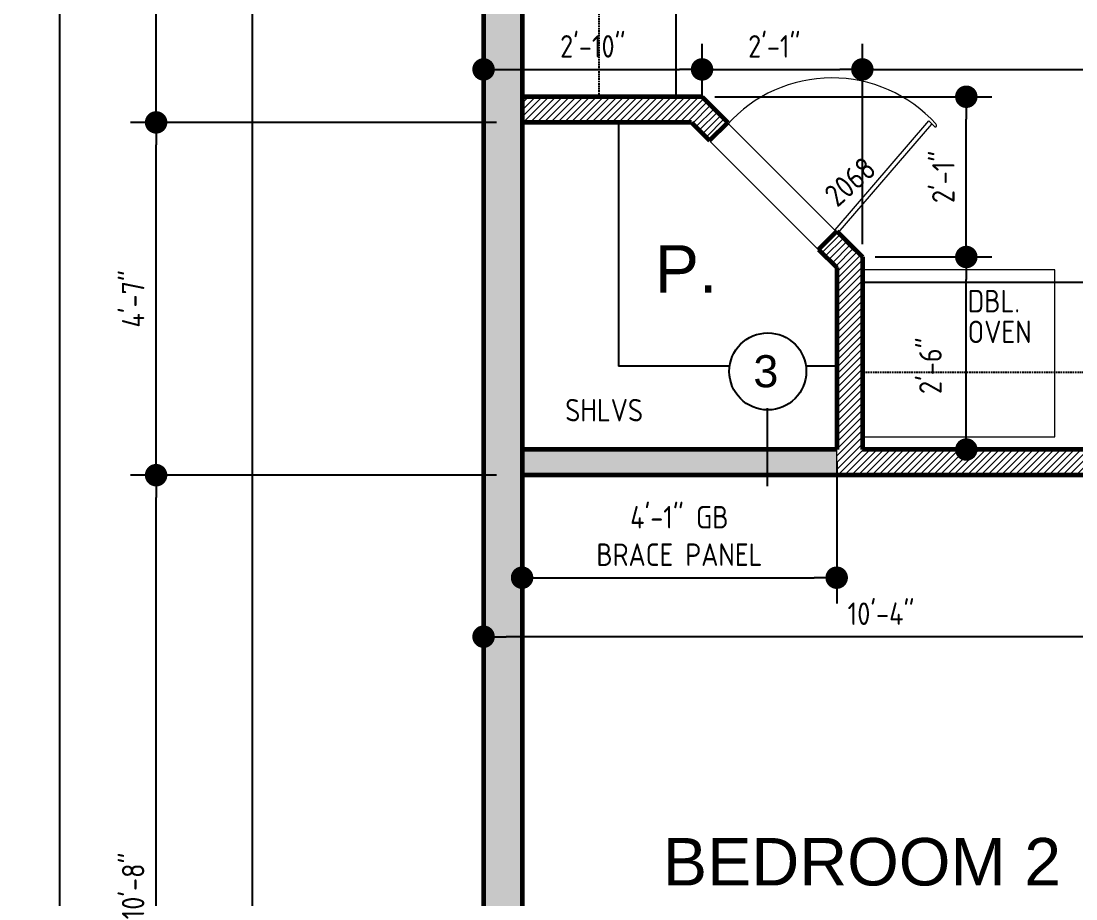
# Model space of a CAD drawing. Header units: inches. Extents: x 23 to 747, y 16 to 1065.
# Drawn here: x 22.5 to 186.8, y 547.4 to 684.1 of the extents above; entities that cross this region are included whole.
import ezdxf

# ---------------------------------------------------------------- set-up
doc = ezdxf.new("R2010")
doc.units = ezdxf.units.IN
doc.header["$MEASUREMENT"] = 0
doc.linetypes.add('HIDDEN', pattern=[0.375, 0.25, -0.125])
doc.linetypes.add('Solid', pattern=[0])
doc.layers.add('CABS-FLOORPLAN', color=4, linetype='Continuous')
doc.layers.add('TEXT', color=7, linetype='Continuous')
for name, color, linetype, lineweight in [('DIMS', 137, 'Continuous', 15), ('DOORS', 157, 'Continuous', 9), ('DOORTEXT', 253, 'Continuous', 20), ('HATCH', 123, 'Continuous', 0), ('L1', 251, 'Continuous', 13), ('ROOM LBLS', 253, 'Continuous', 30), ('WALLS', 7, 'Continuous', 60)]:
    doc.layers.add(name, color=color, linetype=linetype, lineweight=lineweight)
doc.styles.add('ARCH', font='ARCHITXT.SHX')
doc.styles.add('SWIS72', font='swissel.ttf', dxfattribs={"height": 4.5})
doc.styles.add('TEXT1', font='ARCHITXT.shx')
doc.dimstyles.new('ARCHITECTURAL', dxfattribs={"dimtxt": 3.5, "dimasz": 3.5, "dimexe": 4, "dimexo": 2, "dimgap": 1.5, "dimtad": 1, "dimdec": 1, "dimzin": 3, "dimdsep": 46, "dimlunit": 4, "dimtxsty": 'ARCH', "dimblk": 'DOT', "dimcen": 0.0625, "dimadec": 0, "dimazin": 0, "dimtfac": 1, "dimtdec": 1, "dimtix": 1, "dimtofl": 0, "dimtmove": 1, "dimatfit": 2, "dimldrblk": 'DOTSMALL', "dimfxl": 1, "dimtolj": 1, "dimtzin": 0, "dimarcsym": 0})
pattern_1 = [(45, (-62804.7364, 124108.1191), (-0.530330086, 0.530330086), [])]

# ---------------------------------------------------------------- blocks, each defined once
blk = doc.blocks.new('_Dot')
at = {"layer": 'DIMS', "color": 0, "lineweight": -2}
blk.add_line((-0.5, 0), (-1, 0), dxfattribs=at)
at = {"layer": 'DIMS', "color": 0, "const_width": 0.5}
blk.add_lwpolyline([(-0.25, 0, 1), (0.25, 0, 1)], format="xyb", close=True, dxfattribs=at)
blk = doc.blocks.new('*D179')
at = {"layer": 'Defpoints', "color": 0, "linetype": 'Solid', "transparency": 16777216}
for p in [(94.57, 588.22), (218.38, 583.38), (94.57, 575.83)]:
    blk.add_point(p, dxfattribs=at)
at = {"layer": 'DIMS', "color": 0, "linetype": 'Solid', "lineweight": -2, "transparency": 16777216}
for p, q in [((94.57, 577.83), (94.57, 592.22)), ((218.38, 585.38), (218.38, 592.22)), ((214.88, 588.22), (98.07, 588.22))]:
    blk.add_line(p, q, dxfattribs=at)
at = {"layer": 'DIMS', "color": 0, "linetype": 'Solid', "lineweight": -2, "transparency": 16777216, "xscale": 3.5, "yscale": 3.5, "zscale": 3.5, "rotation": 180}
blk.add_blockref('_Dot', (94.57, 588.22), dxfattribs=at)
at = {"layer": 'DIMS', "color": 0, "linetype": 'Solid', "lineweight": -2, "transparency": 16777216, "xscale": 3.5, "yscale": 3.5, "zscale": 3.5}
blk.add_blockref('_Dot', (218.38, 588.22), dxfattribs=at)
at = {"layer": 'DIMS', "color": 0, "linetype": 'Solid', "transparency": 16777216, "insert": (156.48, 591.8), "char_height": 3.5, "attachment_point": 5, "style": 'ARCH'}
blk.add_mtext('\\A1;10\'-4"', dxfattribs=at)
blk = doc.blocks.new('_DotSmall')
at = {"layer": 'DIMS', "color": 0, "const_width": 0.5}
blk.add_lwpolyline([(-0.0625, 0, 1), (0.0625, 0, 1)], format="xyb", close=True, dxfattribs=at)
blk = doc.blocks.new('*D217')
at = {"layer": 'Defpoints', "color": 0, "linetype": 'Solid', "transparency": 16777216}
for p in [(58.57, 860.38), (93.57, 860.38, -0.39), (81.25, 515.38)]:
    blk.add_point(p, dxfattribs=at)
at = {"layer": 'DIMS', "color": 0, "linetype": 'Solid', "lineweight": -2, "transparency": 16777216}
for p, q in [((91.57, 860.38), (54.57, 860.38)), ((58.57, 518.88), (58.57, 856.88)), ((79.25, 515.38), (54.57, 515.38))]:
    blk.add_line(p, q, dxfattribs=at)
at = {"layer": 'DIMS', "color": 0, "linetype": 'Solid', "lineweight": -2, "transparency": 16777216, "xscale": 3.5, "yscale": 3.5, "zscale": 3.5}
for p, rotation in [((58.57, 860.38), 90), ((58.57, 515.38), 270)]:
    blk.add_blockref('_Dot', p, dxfattribs=dict(at, rotation=rotation))
at = {"layer": 'DIMS', "color": 0, "linetype": 'Solid', "transparency": 16777216, "insert": (54.99, 722.28), "char_height": 3.5, "attachment_point": 5, "rotation": 90, "style": 'ARCH'}
blk.add_mtext('\\A1;28\'-9"', dxfattribs=at)
blk = doc.blocks.new('*D223')
at = {"layer": 'Defpoints', "color": 0, "linetype": 'Solid', "transparency": 16777216}
for p in [(43.57, 613.38), (98.57, 613.38), (98.57, 485.38)]:
    blk.add_point(p, dxfattribs=at)
at = {"layer": 'DIMS', "color": 0, "linetype": 'Solid', "lineweight": -2, "transparency": 16777216}
for p, q in [((96.57, 613.38), (39.57, 613.38)), ((43.57, 488.88), (43.57, 609.88)), ((96.57, 485.38), (39.57, 485.38))]:
    blk.add_line(p, q, dxfattribs=at)
at = {"layer": 'DIMS', "color": 0, "linetype": 'Solid', "lineweight": -2, "transparency": 16777216, "xscale": 3.5, "yscale": 3.5, "zscale": 3.5}
for p, rotation in [((43.57, 613.38), 90), ((43.57, 485.38), 270)]:
    blk.add_blockref('_Dot', p, dxfattribs=dict(at, rotation=rotation))
at = {"layer": 'DIMS', "color": 0, "linetype": 'Solid', "transparency": 16777216, "insert": (39.99, 549.38), "char_height": 3.5, "attachment_point": 5, "rotation": 90, "style": 'ARCH'}
blk.add_mtext('\\A1;10\'-8"', dxfattribs=at)
blk = doc.blocks.new('*D224')
at = {"layer": 'Defpoints', "color": 0, "linetype": 'Solid', "transparency": 16777216}
for p in [(43.57, 668.35), (98.57, 668.35), (98.57, 613.38)]:
    blk.add_point(p, dxfattribs=at)
at = {"layer": 'DIMS', "color": 0, "linetype": 'Solid', "lineweight": -2, "transparency": 16777216}
for p, q in [((96.57, 668.35), (39.57, 668.35)), ((43.57, 616.88), (43.57, 664.85)), ((96.57, 613.38), (39.57, 613.38))]:
    blk.add_line(p, q, dxfattribs=at)
at = {"layer": 'DIMS', "color": 0, "linetype": 'Solid', "lineweight": -2, "transparency": 16777216, "xscale": 3.5, "yscale": 3.5, "zscale": 3.5}
for p, rotation in [((43.57, 668.35), 90), ((43.57, 613.38), 270)]:
    blk.add_blockref('_Dot', p, dxfattribs=dict(at, rotation=rotation))
at = {"layer": 'DIMS', "color": 0, "linetype": 'Solid', "transparency": 16777216, "insert": (39.99, 640.86), "char_height": 3.5, "attachment_point": 5, "rotation": 90, "style": 'ARCH'}
blk.add_mtext('\\A1;4\'-7"', dxfattribs=at)
blk = doc.blocks.new('*D225')
at = {"layer": 'Defpoints', "color": 0, "linetype": 'Solid', "transparency": 16777216}
for p in [(28.57, 929.38), (94.57, 929.38), (94.57, 137.38)]:
    blk.add_point(p, dxfattribs=at)
at = {"layer": 'DIMS', "color": 0, "linetype": 'Solid', "lineweight": -2, "transparency": 16777216}
for p, q in [((92.57, 929.38), (24.57, 929.38)), ((28.57, 140.88), (28.57, 925.88)), ((92.57, 137.38), (24.57, 137.38))]:
    blk.add_line(p, q, dxfattribs=at)
at = {"layer": 'DIMS', "color": 0, "linetype": 'Solid', "lineweight": -2, "transparency": 16777216, "xscale": 3.5, "yscale": 3.5, "zscale": 3.5}
for p, rotation in [((28.57, 929.38), 90), ((28.57, 137.38), 270)]:
    blk.add_blockref('_Dot', p, dxfattribs=dict(at, rotation=rotation))
at = {"layer": 'DIMS', "color": 0, "linetype": 'Solid', "transparency": 16777216, "insert": (24.99, 533.38), "char_height": 3.5, "attachment_point": 5, "rotation": 90, "style": 'ARCH'}
blk.add_mtext('\\A1;66\'-0"', dxfattribs=at)
blk = doc.blocks.new('*D227')
at = {"layer": 'Defpoints', "color": 0, "linetype": 'Solid', "transparency": 16777216}
for p in [(43.57, 929.38), (94.57, 929.38), (98.57, 668.35)]:
    blk.add_point(p, dxfattribs=at)
at = {"layer": 'DIMS', "color": 0, "linetype": 'Solid', "lineweight": -2, "transparency": 16777216}
for p, q in [((92.57, 929.38), (39.57, 929.38)), ((43.57, 671.85), (43.57, 925.88)), ((96.57, 668.35), (39.57, 668.35))]:
    blk.add_line(p, q, dxfattribs=at)
at = {"layer": 'DIMS', "color": 0, "linetype": 'Solid', "lineweight": -2, "transparency": 16777216, "xscale": 3.5, "yscale": 3.5, "zscale": 3.5}
for p, rotation in [((43.57, 929.38), 90), ((43.57, 668.35), 270)]:
    blk.add_blockref('_Dot', p, dxfattribs=dict(at, rotation=rotation))
at = {"layer": 'DIMS', "color": 0, "linetype": 'Solid', "transparency": 16777216, "insert": (39.99, 798.86), "char_height": 3.5, "attachment_point": 5, "rotation": 90, "style": 'ARCH'}
blk.add_mtext('\\A1;21\'-9"', dxfattribs=at)
blk = doc.blocks.new('*D231')
at = {"layer": 'Defpoints', "color": 0, "linetype": 'Solid', "transparency": 16777216}
for p in [(179.22, 613.38), (202.62, 613.38), (179.22, 485.38)]:
    blk.add_point(p, dxfattribs=at)
at = {"layer": 'DIMS', "color": 0, "linetype": 'Solid', "lineweight": -2, "transparency": 16777216}
for p, q in [((181.22, 613.38), (206.62, 613.38)), ((202.62, 488.88), (202.62, 609.88)), ((181.22, 485.38), (206.62, 485.38))]:
    blk.add_line(p, q, dxfattribs=at)
at = {"layer": 'DIMS', "color": 0, "linetype": 'Solid', "lineweight": -2, "transparency": 16777216, "xscale": 3.5, "yscale": 3.5, "zscale": 3.5}
for p, rotation in [((202.62, 613.38), 90), ((202.62, 485.38), 270)]:
    blk.add_blockref('_Dot', p, dxfattribs=dict(at, rotation=rotation))
at = {"layer": 'DIMS', "color": 0, "linetype": 'Solid', "transparency": 16777216, "insert": (199.04, 549.38), "char_height": 3.5, "attachment_point": 5, "rotation": 90, "style": 'ARCH'}
blk.add_mtext('\\A1;10\'-8"', dxfattribs=at)
blk = doc.blocks.new('*D316')
at = {"layer": 'Defpoints', "color": 0, "linetype": 'Solid', "transparency": 16777216}
for p in [(153.57, 676.61), (128.6, 669.97), (153.57, 647.38)]:
    blk.add_point(p, dxfattribs=at)
at = {"layer": 'DIMS', "color": 0, "linetype": 'Solid', "lineweight": -2, "transparency": 16777216}
for p, q in [((128.6, 671.97), (128.6, 680.61)), ((153.57, 649.38), (153.57, 680.61)), ((132.1, 676.61), (150.07, 676.61))]:
    blk.add_line(p, q, dxfattribs=at)
at = {"layer": 'DIMS', "color": 0, "linetype": 'Solid', "lineweight": -2, "transparency": 16777216, "xscale": 3.5, "yscale": 3.5, "zscale": 3.5, "rotation": 180}
blk.add_blockref('_Dot', (128.6, 676.61), dxfattribs=at)
at = {"layer": 'DIMS', "color": 0, "linetype": 'Solid', "lineweight": -2, "transparency": 16777216, "xscale": 3.5, "yscale": 3.5, "zscale": 3.5}
blk.add_blockref('_Dot', (153.57, 676.61), dxfattribs=at)
at = {"layer": 'DIMS', "color": 0, "linetype": 'Solid', "transparency": 16777216, "insert": (139.86, 680.2), "char_height": 3.5, "attachment_point": 5, "style": 'ARCH'}
blk.add_mtext('\\A1;2\'-1"', dxfattribs=at)
blk = doc.blocks.new('*D317')
at = {"layer": 'Defpoints', "color": 0, "linetype": 'Solid', "transparency": 16777216}
for p in [(282.57, 676.61), (153.57, 647.38), (282.57, 645.38)]:
    blk.add_point(p, dxfattribs=at)
at = {"layer": 'DIMS', "color": 0, "linetype": 'Solid', "lineweight": -2, "transparency": 16777216}
for p, q in [((153.57, 649.38), (153.57, 680.61)), ((282.57, 647.38), (282.57, 680.61)), ((157.07, 676.61), (279.07, 676.61))]:
    blk.add_line(p, q, dxfattribs=at)
at = {"layer": 'DIMS', "color": 0, "linetype": 'Solid', "lineweight": -2, "transparency": 16777216, "xscale": 3.5, "yscale": 3.5, "zscale": 3.5, "rotation": 180}
blk.add_blockref('_Dot', (153.57, 676.61), dxfattribs=at)
at = {"layer": 'DIMS', "color": 0, "linetype": 'Solid', "lineweight": -2, "transparency": 16777216, "xscale": 3.5, "yscale": 3.5, "zscale": 3.5}
blk.add_blockref('_Dot', (282.57, 676.61), dxfattribs=at)
at = {"layer": 'DIMS', "color": 0, "linetype": 'Solid', "transparency": 16777216, "insert": (225.06, 680.2), "char_height": 3.5, "attachment_point": 5, "style": 'ARCH'}
blk.add_mtext('\\A1;10\'-9"', dxfattribs=at)
blk = doc.blocks.new('*D278')
at = {"layer": 'Defpoints', "color": 0, "linetype": 'Solid', "transparency": 16777216}
for p in [(153.57, 647.38), (169.76, 647.38), (153.57, 617.38)]:
    blk.add_point(p, dxfattribs=at)
at = {"layer": 'DIMS', "color": 0, "linetype": 'Solid', "lineweight": -2, "transparency": 16777216}
for p, q in [((155.57, 647.38), (173.76, 647.38)), ((169.76, 620.88), (169.76, 643.88)), ((155.57, 617.38), (173.76, 617.38))]:
    blk.add_line(p, q, dxfattribs=at)
at = {"layer": 'DIMS', "color": 0, "linetype": 'Solid', "lineweight": -2, "transparency": 16777216, "xscale": 3.5, "yscale": 3.5, "zscale": 3.5}
for p, rotation in [((169.76, 647.38), 90), ((169.76, 617.38), 270)]:
    blk.add_blockref('_Dot', p, dxfattribs=dict(at, rotation=rotation))
at = {"layer": 'DIMS', "color": 0, "linetype": 'Solid', "transparency": 16777216, "insert": (164.17, 630.44), "char_height": 3.5, "attachment_point": 5, "rotation": 90, "style": 'ARCH'}
blk.add_mtext('\\A1;2\'-6"', dxfattribs=at)
blk = doc.blocks.new('*D279')
at = {"layer": 'Defpoints', "color": 0, "linetype": 'Solid', "transparency": 16777216}
for p in [(128.6, 672.35), (169.76, 672.35), (153.57, 647.38)]:
    blk.add_point(p, dxfattribs=at)
at = {"layer": 'DIMS', "color": 0, "linetype": 'Solid', "lineweight": -2, "transparency": 16777216}
for p, q in [((130.6, 672.35), (173.76, 672.35)), ((169.76, 650.88), (169.76, 668.85)), ((155.57, 647.38), (173.76, 647.38))]:
    blk.add_line(p, q, dxfattribs=at)
at = {"layer": 'DIMS', "color": 0, "linetype": 'Solid', "lineweight": -2, "transparency": 16777216, "xscale": 3.5, "yscale": 3.5, "zscale": 3.5}
for p, rotation in [((169.76, 672.35), 90), ((169.76, 647.38), 270)]:
    blk.add_blockref('_Dot', p, dxfattribs=dict(at, rotation=rotation))
at = {"layer": 'DIMS', "color": 0, "linetype": 'Solid', "transparency": 16777216, "insert": (166.18, 659.86), "char_height": 3.5, "attachment_point": 5, "rotation": 90, "style": 'ARCH'}
blk.add_mtext('\\A1;2\'-1"', dxfattribs=at)
blk = doc.blocks.new('*D282')
at = {"layer": 'Defpoints', "color": 0, "linetype": 'Solid', "transparency": 16777216}
for p in [(128.6, 676.61), (94.57, 672.95), (128.6, 672.35)]:
    blk.add_point(p, dxfattribs=at)
at = {"layer": 'DIMS', "color": 0, "linetype": 'Solid', "lineweight": -2, "transparency": 16777216}
for p, q in [((94.57, 674.95), (94.57, 680.61)), ((128.6, 674.35), (128.6, 680.61)), ((98.07, 676.61), (125.1, 676.61))]:
    blk.add_line(p, q, dxfattribs=at)
at = {"layer": 'DIMS', "color": 0, "linetype": 'Solid', "lineweight": -2, "transparency": 16777216, "xscale": 3.5, "yscale": 3.5, "zscale": 3.5, "rotation": 180}
blk.add_blockref('_Dot', (94.57, 676.61), dxfattribs=at)
at = {"layer": 'DIMS', "color": 0, "linetype": 'Solid', "lineweight": -2, "transparency": 16777216, "xscale": 3.5, "yscale": 3.5, "zscale": 3.5}
blk.add_blockref('_Dot', (128.6, 676.61), dxfattribs=at)
at = {"layer": 'DIMS', "color": 0, "linetype": 'Solid', "transparency": 16777216, "insert": (111.59, 680.2), "char_height": 3.5, "attachment_point": 5, "style": 'ARCH'}
blk.add_mtext('\\A1;2\'-10"', dxfattribs=at)
blk = doc.blocks.new('*D299')
at = {"layer": 'Defpoints', "color": 0, "linetype": 'Solid', "transparency": 16777216}
for p in [(149.57, 617.38), (100.57, 613.38, -0.1), (149.57, 597.41)]:
    blk.add_point(p, dxfattribs=at)
at = {"layer": 'DIMS', "color": 0, "linetype": 'Solid', "lineweight": -2, "transparency": 16777216}
for p, q in [((149.57, 615.38), (149.57, 593.41)), ((100.57, 611.38), (100.57, 593.41)), ((104.07, 597.41), (146.07, 597.41))]:
    blk.add_line(p, q, dxfattribs=at)
at = {"layer": 'DIMS', "color": 0, "linetype": 'Solid', "lineweight": -2, "transparency": 16777216, "xscale": 3.5, "yscale": 3.5, "zscale": 3.5, "rotation": 180}
blk.add_blockref('_Dot', (100.57, 597.41), dxfattribs=at)
at = {"layer": 'DIMS', "color": 0, "linetype": 'Solid', "lineweight": -2, "transparency": 16777216, "xscale": 3.5, "yscale": 3.5, "zscale": 3.5}
blk.add_blockref('_Dot', (149.57, 597.41), dxfattribs=at)
at = {"layer": 'DIMS', "color": 0, "linetype": 'Solid', "transparency": 16777216, "insert": (125.07, 603.91), "char_height": 3.5, "attachment_point": 5, "style": 'ARCH'}
blk.add_mtext('\\A1;4\'-1" GB\\PBRACE PANEL', dxfattribs=at)
blk = doc.blocks.new('*D508')
at = {"layer": 'Defpoints', "color": 0, "linetype": 'Solid', "transparency": 16777216}
for p in [(94.57, 588.22), (218.38, 583.38), (94.57, 575.83)]:
    blk.add_point(p, dxfattribs=at)
at = {"layer": 'DIMS', "color": 0, "linetype": 'Solid', "lineweight": -2, "transparency": 16777216}
for p, q in [((94.57, 577.83), (94.57, 592.22)), ((218.38, 585.38), (218.38, 592.22)), ((214.88, 588.22), (98.07, 588.22))]:
    blk.add_line(p, q, dxfattribs=at)
at = {"layer": 'DIMS', "color": 0, "linetype": 'Solid', "lineweight": -2, "transparency": 16777216, "xscale": 3.5, "yscale": 3.5, "zscale": 3.5, "rotation": 180}
blk.add_blockref('_Dot', (94.57, 588.22), dxfattribs=at)
at = {"layer": 'DIMS', "color": 0, "linetype": 'Solid', "lineweight": -2, "transparency": 16777216, "xscale": 3.5, "yscale": 3.5, "zscale": 3.5}
blk.add_blockref('_Dot', (218.38, 588.22), dxfattribs=at)
at = {"layer": 'DIMS', "color": 0, "linetype": 'Solid', "transparency": 16777216, "insert": (156.48, 591.8), "char_height": 3.5, "attachment_point": 5, "style": 'ARCH'}
blk.add_mtext('\\A1;10\'-4"', dxfattribs=at)
blk = doc.blocks.new('*D546')
at = {"layer": 'Defpoints', "color": 0, "linetype": 'Solid', "transparency": 16777216}
for p in [(58.57, 860.38), (93.57, 860.38, -0.39), (81.25, 515.38)]:
    blk.add_point(p, dxfattribs=at)
at = {"layer": 'DIMS', "color": 0, "linetype": 'Solid', "lineweight": -2, "transparency": 16777216}
for p, q in [((91.57, 860.38), (54.57, 860.38)), ((58.57, 518.88), (58.57, 856.88)), ((79.25, 515.38), (54.57, 515.38))]:
    blk.add_line(p, q, dxfattribs=at)
at = {"layer": 'DIMS', "color": 0, "linetype": 'Solid', "lineweight": -2, "transparency": 16777216, "xscale": 3.5, "yscale": 3.5, "zscale": 3.5}
for p, rotation in [((58.57, 860.38), 90), ((58.57, 515.38), 270)]:
    blk.add_blockref('_Dot', p, dxfattribs=dict(at, rotation=rotation))
at = {"layer": 'DIMS', "color": 0, "linetype": 'Solid', "transparency": 16777216, "insert": (54.99, 722.28), "char_height": 3.5, "attachment_point": 5, "rotation": 90, "style": 'ARCH'}
blk.add_mtext('\\A1;28\'-9"', dxfattribs=at)
blk = doc.blocks.new('*D552')
at = {"layer": 'Defpoints', "color": 0, "linetype": 'Solid', "transparency": 16777216}
for p in [(43.57, 613.38), (98.57, 613.38), (98.57, 485.38)]:
    blk.add_point(p, dxfattribs=at)
at = {"layer": 'DIMS', "color": 0, "linetype": 'Solid', "lineweight": -2, "transparency": 16777216}
for p, q in [((96.57, 613.38), (39.57, 613.38)), ((43.57, 488.88), (43.57, 609.88)), ((96.57, 485.38), (39.57, 485.38))]:
    blk.add_line(p, q, dxfattribs=at)
at = {"layer": 'DIMS', "color": 0, "linetype": 'Solid', "lineweight": -2, "transparency": 16777216, "xscale": 3.5, "yscale": 3.5, "zscale": 3.5}
for p, rotation in [((43.57, 613.38), 90), ((43.57, 485.38), 270)]:
    blk.add_blockref('_Dot', p, dxfattribs=dict(at, rotation=rotation))
at = {"layer": 'DIMS', "color": 0, "linetype": 'Solid', "transparency": 16777216, "insert": (39.99, 549.38), "char_height": 3.5, "attachment_point": 5, "rotation": 90, "style": 'ARCH'}
blk.add_mtext('\\A1;10\'-8"', dxfattribs=at)
blk = doc.blocks.new('*D553')
at = {"layer": 'Defpoints', "color": 0, "linetype": 'Solid', "transparency": 16777216}
for p in [(43.57, 668.35), (98.57, 668.35), (98.57, 613.38)]:
    blk.add_point(p, dxfattribs=at)
at = {"layer": 'DIMS', "color": 0, "linetype": 'Solid', "lineweight": -2, "transparency": 16777216}
for p, q in [((96.57, 668.35), (39.57, 668.35)), ((43.57, 616.88), (43.57, 664.85)), ((96.57, 613.38), (39.57, 613.38))]:
    blk.add_line(p, q, dxfattribs=at)
at = {"layer": 'DIMS', "color": 0, "linetype": 'Solid', "lineweight": -2, "transparency": 16777216, "xscale": 3.5, "yscale": 3.5, "zscale": 3.5}
for p, rotation in [((43.57, 668.35), 90), ((43.57, 613.38), 270)]:
    blk.add_blockref('_Dot', p, dxfattribs=dict(at, rotation=rotation))
at = {"layer": 'DIMS', "color": 0, "linetype": 'Solid', "transparency": 16777216, "insert": (39.99, 640.86), "char_height": 3.5, "attachment_point": 5, "rotation": 90, "style": 'ARCH'}
blk.add_mtext('\\A1;4\'-7"', dxfattribs=at)
blk = doc.blocks.new('*D554')
at = {"layer": 'Defpoints', "color": 0, "linetype": 'Solid', "transparency": 16777216}
for p in [(28.57, 929.38), (94.57, 929.38), (94.57, 137.38)]:
    blk.add_point(p, dxfattribs=at)
at = {"layer": 'DIMS', "color": 0, "linetype": 'Solid', "lineweight": -2, "transparency": 16777216}
for p, q in [((92.57, 929.38), (24.57, 929.38)), ((28.57, 140.88), (28.57, 925.88)), ((92.57, 137.38), (24.57, 137.38))]:
    blk.add_line(p, q, dxfattribs=at)
at = {"layer": 'DIMS', "color": 0, "linetype": 'Solid', "lineweight": -2, "transparency": 16777216, "xscale": 3.5, "yscale": 3.5, "zscale": 3.5}
for p, rotation in [((28.57, 929.38), 90), ((28.57, 137.38), 270)]:
    blk.add_blockref('_Dot', p, dxfattribs=dict(at, rotation=rotation))
at = {"layer": 'DIMS', "color": 0, "linetype": 'Solid', "transparency": 16777216, "insert": (24.99, 533.38), "char_height": 3.5, "attachment_point": 5, "rotation": 90, "style": 'ARCH'}
blk.add_mtext('\\A1;66\'-0"', dxfattribs=at)
blk = doc.blocks.new('*D556')
at = {"layer": 'Defpoints', "color": 0, "linetype": 'Solid', "transparency": 16777216}
for p in [(43.57, 929.38), (94.57, 929.38), (98.57, 668.35)]:
    blk.add_point(p, dxfattribs=at)
at = {"layer": 'DIMS', "color": 0, "linetype": 'Solid', "lineweight": -2, "transparency": 16777216}
for p, q in [((92.57, 929.38), (39.57, 929.38)), ((43.57, 671.85), (43.57, 925.88)), ((96.57, 668.35), (39.57, 668.35))]:
    blk.add_line(p, q, dxfattribs=at)
at = {"layer": 'DIMS', "color": 0, "linetype": 'Solid', "lineweight": -2, "transparency": 16777216, "xscale": 3.5, "yscale": 3.5, "zscale": 3.5}
for p, rotation in [((43.57, 929.38), 90), ((43.57, 668.35), 270)]:
    blk.add_blockref('_Dot', p, dxfattribs=dict(at, rotation=rotation))
at = {"layer": 'DIMS', "color": 0, "linetype": 'Solid', "transparency": 16777216, "insert": (39.99, 798.86), "char_height": 3.5, "attachment_point": 5, "rotation": 90, "style": 'ARCH'}
blk.add_mtext('\\A1;21\'-9"', dxfattribs=at)
blk = doc.blocks.new('*D560')
at = {"layer": 'Defpoints', "color": 0, "linetype": 'Solid', "transparency": 16777216}
for p in [(179.22, 613.38), (202.62, 613.38), (179.22, 485.38)]:
    blk.add_point(p, dxfattribs=at)
at = {"layer": 'DIMS', "color": 0, "linetype": 'Solid', "lineweight": -2, "transparency": 16777216}
for p, q in [((181.22, 613.38), (206.62, 613.38)), ((202.62, 488.88), (202.62, 609.88)), ((181.22, 485.38), (206.62, 485.38))]:
    blk.add_line(p, q, dxfattribs=at)
at = {"layer": 'DIMS', "color": 0, "linetype": 'Solid', "lineweight": -2, "transparency": 16777216, "xscale": 3.5, "yscale": 3.5, "zscale": 3.5}
for p, rotation in [((202.62, 613.38), 90), ((202.62, 485.38), 270)]:
    blk.add_blockref('_Dot', p, dxfattribs=dict(at, rotation=rotation))
at = {"layer": 'DIMS', "color": 0, "linetype": 'Solid', "transparency": 16777216, "insert": (199.04, 549.38), "char_height": 3.5, "attachment_point": 5, "rotation": 90, "style": 'ARCH'}
blk.add_mtext('\\A1;10\'-8"', dxfattribs=at)
blk = doc.blocks.new('*D647')
at = {"layer": 'Defpoints', "color": 0, "linetype": 'Solid', "transparency": 16777216}
for p in [(153.57, 676.61), (128.6, 669.97), (153.57, 647.38)]:
    blk.add_point(p, dxfattribs=at)
at = {"layer": 'DIMS', "color": 0, "linetype": 'Solid', "lineweight": -2, "transparency": 16777216}
for p, q in [((128.6, 671.97), (128.6, 680.61)), ((153.57, 649.38), (153.57, 680.61)), ((132.1, 676.61), (150.07, 676.61))]:
    blk.add_line(p, q, dxfattribs=at)
at = {"layer": 'DIMS', "color": 0, "linetype": 'Solid', "lineweight": -2, "transparency": 16777216, "xscale": 3.5, "yscale": 3.5, "zscale": 3.5, "rotation": 180}
blk.add_blockref('_Dot', (128.6, 676.61), dxfattribs=at)
at = {"layer": 'DIMS', "color": 0, "linetype": 'Solid', "lineweight": -2, "transparency": 16777216, "xscale": 3.5, "yscale": 3.5, "zscale": 3.5}
blk.add_blockref('_Dot', (153.57, 676.61), dxfattribs=at)
at = {"layer": 'DIMS', "color": 0, "linetype": 'Solid', "transparency": 16777216, "insert": (139.86, 680.2), "char_height": 3.5, "attachment_point": 5, "style": 'ARCH'}
blk.add_mtext('\\A1;2\'-1"', dxfattribs=at)
blk = doc.blocks.new('*D648')
at = {"layer": 'Defpoints', "color": 0, "linetype": 'Solid', "transparency": 16777216}
for p in [(282.57, 676.61), (153.57, 647.38), (282.57, 645.38)]:
    blk.add_point(p, dxfattribs=at)
at = {"layer": 'DIMS', "color": 0, "linetype": 'Solid', "lineweight": -2, "transparency": 16777216}
for p, q in [((153.57, 649.38), (153.57, 680.61)), ((282.57, 647.38), (282.57, 680.61)), ((157.07, 676.61), (279.07, 676.61))]:
    blk.add_line(p, q, dxfattribs=at)
at = {"layer": 'DIMS', "color": 0, "linetype": 'Solid', "lineweight": -2, "transparency": 16777216, "xscale": 3.5, "yscale": 3.5, "zscale": 3.5, "rotation": 180}
blk.add_blockref('_Dot', (153.57, 676.61), dxfattribs=at)
at = {"layer": 'DIMS', "color": 0, "linetype": 'Solid', "lineweight": -2, "transparency": 16777216, "xscale": 3.5, "yscale": 3.5, "zscale": 3.5}
blk.add_blockref('_Dot', (282.57, 676.61), dxfattribs=at)
at = {"layer": 'DIMS', "color": 0, "linetype": 'Solid', "transparency": 16777216, "insert": (225.06, 680.2), "char_height": 3.5, "attachment_point": 5, "style": 'ARCH'}
blk.add_mtext('\\A1;10\'-9"', dxfattribs=at)
blk = doc.blocks.new('*D611')
at = {"layer": 'Defpoints', "color": 0, "linetype": 'Solid', "transparency": 16777216}
for p in [(153.57, 647.38), (169.76, 647.38), (153.57, 617.38)]:
    blk.add_point(p, dxfattribs=at)
at = {"layer": 'DIMS', "color": 0, "linetype": 'Solid', "lineweight": -2, "transparency": 16777216}
for p, q in [((155.57, 647.38), (173.76, 647.38)), ((169.76, 620.88), (169.76, 643.88)), ((155.57, 617.38), (173.76, 617.38))]:
    blk.add_line(p, q, dxfattribs=at)
at = {"layer": 'DIMS', "color": 0, "linetype": 'Solid', "lineweight": -2, "transparency": 16777216, "xscale": 3.5, "yscale": 3.5, "zscale": 3.5}
for p, rotation in [((169.76, 647.38), 90), ((169.76, 617.38), 270)]:
    blk.add_blockref('_Dot', p, dxfattribs=dict(at, rotation=rotation))
at = {"layer": 'DIMS', "color": 0, "linetype": 'Solid', "transparency": 16777216, "insert": (164.17, 630.44), "char_height": 3.5, "attachment_point": 5, "rotation": 90, "style": 'ARCH'}
blk.add_mtext('\\A1;2\'-6"', dxfattribs=at)
blk = doc.blocks.new('*D612')
at = {"layer": 'Defpoints', "color": 0, "linetype": 'Solid', "transparency": 16777216}
for p in [(128.6, 672.35), (169.76, 672.35), (153.57, 647.38)]:
    blk.add_point(p, dxfattribs=at)
at = {"layer": 'DIMS', "color": 0, "linetype": 'Solid', "lineweight": -2, "transparency": 16777216}
for p, q in [((130.6, 672.35), (173.76, 672.35)), ((169.76, 650.88), (169.76, 668.85)), ((155.57, 647.38), (173.76, 647.38))]:
    blk.add_line(p, q, dxfattribs=at)
at = {"layer": 'DIMS', "color": 0, "linetype": 'Solid', "lineweight": -2, "transparency": 16777216, "xscale": 3.5, "yscale": 3.5, "zscale": 3.5}
for p, rotation in [((169.76, 672.35), 90), ((169.76, 647.38), 270)]:
    blk.add_blockref('_Dot', p, dxfattribs=dict(at, rotation=rotation))
at = {"layer": 'DIMS', "color": 0, "linetype": 'Solid', "transparency": 16777216, "insert": (166.18, 659.86), "char_height": 3.5, "attachment_point": 5, "rotation": 90, "style": 'ARCH'}
blk.add_mtext('\\A1;2\'-1"', dxfattribs=at)
blk = doc.blocks.new('*D615')
at = {"layer": 'Defpoints', "color": 0, "linetype": 'Solid', "transparency": 16777216}
for p in [(128.6, 676.61), (94.57, 672.95), (128.6, 672.35)]:
    blk.add_point(p, dxfattribs=at)
at = {"layer": 'DIMS', "color": 0, "linetype": 'Solid', "lineweight": -2, "transparency": 16777216}
for p, q in [((94.57, 674.95), (94.57, 680.61)), ((128.6, 674.35), (128.6, 680.61)), ((98.07, 676.61), (125.1, 676.61))]:
    blk.add_line(p, q, dxfattribs=at)
at = {"layer": 'DIMS', "color": 0, "linetype": 'Solid', "lineweight": -2, "transparency": 16777216, "xscale": 3.5, "yscale": 3.5, "zscale": 3.5, "rotation": 180}
blk.add_blockref('_Dot', (94.57, 676.61), dxfattribs=at)
at = {"layer": 'DIMS', "color": 0, "linetype": 'Solid', "lineweight": -2, "transparency": 16777216, "xscale": 3.5, "yscale": 3.5, "zscale": 3.5}
blk.add_blockref('_Dot', (128.6, 676.61), dxfattribs=at)
at = {"layer": 'DIMS', "color": 0, "linetype": 'Solid', "transparency": 16777216, "insert": (111.59, 680.2), "char_height": 3.5, "attachment_point": 5, "style": 'ARCH'}
blk.add_mtext('\\A1;2\'-10"', dxfattribs=at)
blk = doc.blocks.new('*D628')
at = {"layer": 'Defpoints', "color": 0, "linetype": 'Solid', "transparency": 16777216}
for p in [(149.57, 617.38), (100.57, 613.38, -0.1), (149.57, 597.41)]:
    blk.add_point(p, dxfattribs=at)
at = {"layer": 'DIMS', "color": 0, "linetype": 'Solid', "lineweight": -2, "transparency": 16777216}
for p, q in [((149.57, 615.38), (149.57, 593.41)), ((100.57, 611.38), (100.57, 593.41)), ((104.07, 597.41), (146.07, 597.41))]:
    blk.add_line(p, q, dxfattribs=at)
at = {"layer": 'DIMS', "color": 0, "linetype": 'Solid', "lineweight": -2, "transparency": 16777216, "xscale": 3.5, "yscale": 3.5, "zscale": 3.5, "rotation": 180}
blk.add_blockref('_Dot', (100.57, 597.41), dxfattribs=at)
at = {"layer": 'DIMS', "color": 0, "linetype": 'Solid', "lineweight": -2, "transparency": 16777216, "xscale": 3.5, "yscale": 3.5, "zscale": 3.5}
blk.add_blockref('_Dot', (149.57, 597.41), dxfattribs=at)
at = {"layer": 'DIMS', "color": 0, "linetype": 'Solid', "transparency": 16777216, "insert": (125.07, 603.91), "char_height": 3.5, "attachment_point": 5, "style": 'ARCH'}
blk.add_mtext('\\A1;4\'-1" GB\\PBRACE PANEL', dxfattribs=at)

msp = doc.modelspace()

# ---------------------------------------------------------------- hatches: boundary and pattern name
at = {"layer": 'HATCH'}
h = msp.add_hatch(color=9, dxfattribs=at)
h.dxf.hatch_style = 1
h.set_gradient(color1=(199, 200, 202), color2=(147, 149, 152), name='INVCYLINDER')
h.paths.add_polyline_path([(100.57, 830.38), (94.6, 830.38), (94.6, 533.38), (100.57, 533.38)])
h.paths.add_polyline_path([(97.36, 737.47), (97.36, 729.14), (95.65, 729.14), (95.65, 737.47)], flags=16)
h = msp.add_hatch(color=9, dxfattribs=at)
h.dxf.hatch_style = 1
h.set_gradient(color1=(199, 200, 202), color2=(147, 149, 152), name='INVCYLINDER')
h.paths.add_polyline_path([(100.57, 830.38), (94.6, 830.38), (94.6, 533.38), (100.57, 533.38)])
h.paths.add_polyline_path([(97.36, 737.47), (97.36, 729.14), (95.65, 729.14), (95.65, 737.47)], flags=16)
at = {"layer": 'HATCH', "linetype": 'Solid'}
h = msp.add_hatch(dxfattribs=at)
h.set_pattern_fill('ANSI31', color=256, scale=6, style=0)
h.set_pattern_definition(pattern_1)
h.paths.add_polyline_path([(128.6, 672.35), (100.57, 672.35), (100.57, 668.35), (126.95, 668.35), (129.78, 665.52), (132.6, 668.35)])
h = msp.add_hatch(dxfattribs=at)
h.set_pattern_fill('ANSI31', color=256, scale=6, style=0)
h.set_pattern_definition(pattern_1)
h.paths.add_polyline_path([(128.6, 672.35), (100.57, 672.35), (100.57, 668.35), (126.95, 668.35), (129.78, 665.52), (132.6, 668.35)])
h = msp.add_hatch(dxfattribs=at)
h.set_pattern_fill('ANSI31', color=256, scale=6, style=0)
h.set_pattern_definition(pattern_1)
h.paths.add_polyline_path([(282.57, 617.38), (153.57, 617.38), (153.57, 647.38), (149.57, 651.38), (146.75, 648.55), (149.57, 645.72), (149.57, 617.38), (149.57, 613.38), (218.38, 613.38), (218.38, 489.38), (214.57, 489.38), (214.57, 485.38), (226.69, 485.38), (226.69, 489.38), (222.38, 489.38), (222.38, 543.38), (226.69, 543.38), (226.69, 547.38), (222.38, 547.38), (222.38, 613.38), (282.57, 613.38)])
h = msp.add_hatch(dxfattribs=at)
h.set_pattern_fill('ANSI31', color=256, scale=6, style=0)
h.set_pattern_definition(pattern_1)
h.paths.add_polyline_path([(282.57, 617.38), (153.57, 617.38), (153.57, 647.38), (149.57, 651.38), (146.75, 648.55), (149.57, 645.72), (149.57, 617.38), (149.57, 613.38), (218.38, 613.38), (218.38, 489.38), (214.57, 489.38), (214.57, 485.38), (226.69, 485.38), (226.69, 489.38), (222.38, 489.38), (222.38, 543.38), (226.69, 543.38), (226.69, 547.38), (222.38, 547.38), (222.38, 613.38), (282.57, 613.38)])
msp.add_hatch(color=256, dxfattribs=at).paths.add_polyline_path([(149.57, 617.38), (100.57, 617.38), (100.57, 613.38), (149.57, 613.38)])
msp.add_hatch(color=256, dxfattribs=at).paths.add_polyline_path([(149.57, 617.38), (100.57, 617.38), (100.57, 613.38), (149.57, 613.38)])

# ---------------------------------------------------------------- linework, layer by layer
at = {"layer": 'CABS-FLOORPLAN', "color": 4, "linetype": 'HIDDEN'}
for p, q in [((112.57, 672.35, 0.1), (112.57, 794.37, -0.82)), ((112.57, 672.35, 0.1), (112.57, 794.37, -0.82)), ((112.57, 672.35), (112.57, 677.15)), ((112.57, 672.35), (112.57, 677.15)), ((282.57, 629.38), (153.57, 629.38)), ((282.57, 629.38), (153.57, 629.38))]:
    msp.add_line(p, q, dxfattribs=at)
at = {"layer": 'CABS-FLOORPLAN', "color": 4}
for p, q in [((124.57, 672.35, -0.03), (124.57, 794.4, -0.77)), ((124.57, 672.35, -0.03), (124.57, 794.4, -0.77)), ((115.57, 668.35), (115.57, 630.38)), ((115.57, 668.35), (115.57, 630.38)), ((245.57, 643.38), (153.57, 643.38)), ((245.57, 643.38), (153.57, 643.38)), ((132.9, 630.38), (115.57, 630.38)), ((132.9, 630.38), (115.57, 630.38)), ((149.57, 630.38), (144.79, 630.38)), ((149.57, 630.38), (144.79, 630.38))]:
    msp.add_line(p, q, dxfattribs=at)
at = {"layer": 'DIMS', "linetype": 'Solid'}
msp.add_line((149.57, 613.38), (149.57, 617.38), dxfattribs=at)
msp.add_line((149.57, 613.38), (149.57, 617.38), dxfattribs=at)
at = {"layer": 'DOORS'}
for p, q in [((164.23, 668.88), (164.23, 668.88)), ((164.23, 668.88), (164.23, 668.88)), ((149.34, 651.6), (163.93, 668.57)), ((149.34, 651.6), (163.93, 668.57)), ((149.82, 651.13), (164.41, 668.1)), ((149.82, 651.13), (164.41, 668.1)), ((164.84, 667.67), (163.93, 668.57)), ((164.84, 667.67), (163.93, 668.57))]:
    msp.add_line(p, q, dxfattribs=at)
for centre, radius, start, end in [((148.82, 653.44), 21.85, 42.1884, 138.1675), ((148.82, 653.44), 21.85, 42.1884, 138.1675), ((164.94, 667.77), 0.134, 225.6637, 324.5579), ((164.94, 667.77), 0.134, 225.6637, 324.5579), ((164.77, 667.88), 0.336, 324.5579, 44.6715), ((164.77, 667.88), 0.336, 324.5579, 44.6715)]:
    msp.add_arc(centre, radius, start, end, dxfattribs=at)
at = {"layer": 'L1'}
for p, q in [((132.69, 668.19), (149.66, 651.22)), ((132.69, 668.19), (149.66, 651.22)), ((129.86, 665.36), (146.83, 648.39)), ((129.86, 665.36), (146.83, 648.39))]:
    msp.add_line(p, q, dxfattribs=at)
msp.add_lwpolyline([(153.57, 619.38), (183.57, 619.38), (183.57, 645.38), (153.57, 645.38)], close=True, dxfattribs=at)
msp.add_lwpolyline([(153.57, 619.38), (183.57, 619.38), (183.57, 645.38), (153.57, 645.38)], close=True, dxfattribs=at)
at = {"layer": 'TEXT'}
msp.add_line((138.8, 611.69), (138.8, 623.82), dxfattribs=at)
msp.add_line((138.8, 611.69), (138.8, 623.82), dxfattribs=at)
msp.add_circle((138.84, 629.55), 6, dxfattribs=at)
msp.add_circle((138.84, 629.55), 6, dxfattribs=at)
at = {"layer": 'WALLS'}
for p, q in [((94.57, 830.38, -0.39), (94.57, 533.38)), ((94.57, 830.38, -0.39), (94.57, 533.38)), ((100.57, 830.38, -0.39), (100.57, 533.38)), ((100.57, 830.38, -0.39), (100.57, 533.38)), ((128.6, 672.35), (100.57, 672.35)), ((128.6, 672.35), (100.57, 672.35)), ((128.6, 672.35), (132.6, 668.35)), ((128.6, 672.35), (132.6, 668.35)), ((100.57, 668.35), (100.57, 617.38)), ((126.95, 668.35), (100.57, 668.35)), ((100.57, 668.35), (100.57, 617.38)), ((126.95, 668.35), (100.57, 668.35)), ((126.95, 668.35), (129.78, 665.52)), ((126.95, 668.35), (129.78, 665.52)), ((132.6, 668.35), (129.78, 665.52)), ((129.78, 665.52), (132.6, 668.35)), ((129.78, 665.52), (132.6, 668.35)), ((132.6, 668.35), (129.78, 665.52)), ((129.78, 665.52), (132.6, 668.35)), ((129.78, 665.52), (132.6, 668.35)), ((94.57, 665.38), (94.57, 617.38)), ((94.57, 665.38), (94.57, 617.38)), ((149.57, 651.38), (146.75, 648.55)), ((146.75, 648.55), (149.57, 651.38)), ((149.57, 651.38), (146.75, 648.55)), ((146.75, 648.55), (149.57, 651.38)), ((149.57, 651.38), (152.4, 648.55)), ((149.57, 651.38), (153.57, 647.38)), ((149.57, 651.38), (152.4, 648.55)), ((149.57, 651.38), (153.57, 647.38)), ((146.75, 648.55), (149.57, 645.72)), ((146.75, 648.55), (149.57, 645.72)), ((153.57, 647.38), (153.57, 617.38)), ((153.57, 647.38), (153.57, 617.38)), ((149.57, 645.72), (149.57, 617.38)), ((149.57, 645.72), (149.57, 617.38)), ((149.57, 617.38), (100.57, 617.38)), ((149.57, 617.38), (100.57, 617.38)), ((282.57, 617.38), (153.57, 617.38)), ((282.57, 617.38), (153.57, 617.38)), ((144.57, 613.38), (100.57, 613.38)), ((218.38, 613.38), (100.57, 613.38)), ((144.57, 613.38), (100.57, 613.38)), ((144.57, 613.38), (100.57, 613.38)), ((218.38, 613.38), (100.57, 613.38)), ((144.57, 613.38), (100.57, 613.38))]:
    msp.add_line(p, q, dxfattribs=at)

# ---------------------------------------------------------------- texts
at = {"layer": 'DOORTEXT', "color": 7, "style": 'TEXT1'}
msp.add_text('2068', height=3.5, rotation=41.6274, dxfattribs=at).set_placement((149.65, 654.99))
msp.add_text('2068', height=3.5, rotation=41.6274, dxfattribs=at).set_placement((149.65, 654.99))
at = {"layer": 'ROOM LBLS', "style": 'SWIS72'}
for s, p in [('P.', (121.23, 641.82)), ('P.', (121.23, 641.82)), ('BEDROOM 2', (122.49, 549.45, 0)), ('BEDROOM 2', (122.49, 549.45, 0))]:
    msp.add_text(s, height=7.4, dxfattribs=at).set_placement(p)
at = {"layer": 'TEXT'}
for s, height, style, p in [('DBL.', 3.5, 'TEXT1', (169.98, 638.75)), ('DBL.', 3.5, 'TEXT1', (169.98, 638.75)), ('OVEN', 3.5, 'TEXT1', (169.98, 633.96)), ('OVEN', 3.5, 'TEXT1', (169.98, 633.96)), ('3', 5, 'SWIS72', (136.6, 627.08)), ('3', 5, 'SWIS72', (136.6, 627.08)), ('SHLVS', 3.5, 'TEXT1', (107.29, 621.76)), ('SHLVS', 3.5, 'TEXT1', (107.29, 621.76))]:
    msp.add_text(s, height=height, dxfattribs=dict(at, style=style)).set_placement(p)

# ---------------------------------------------------------------- dimensions: what is measured, and where the dimension line sits
at = {"layer": 'DIMS', "linetype": 'Solid'}
for base, p1, p2, angle, picture, middle in [((28.57, 929.38), (94.57, 137.38), (94.57, 929.38), 90, '*D225', (24.99, 533.38)), ((28.57, 929.38), (94.57, 137.38), (94.57, 929.38), 90, '*D554', (24.99, 533.38)), ((43.57, 929.38), (98.57, 668.35), (94.57, 929.38), 90, '*D227', (39.99, 798.86)), ((43.57, 929.38), (98.57, 668.35), (94.57, 929.38), 90, '*D556', (39.99, 798.86)), ((128.6, 676.61), (94.57, 672.95), (128.6, 672.35), 180, '*D282', (111.59, 680.2)), ((128.6, 676.61), (94.57, 672.95), (128.6, 672.35), 180, '*D615', (111.59, 680.2)), ((169.76, 672.35), (153.57, 647.38), (128.6, 672.35), 90, '*D279', (166.18, 659.86)), ((169.76, 672.35), (153.57, 647.38), (128.6, 672.35), 90, '*D612', (166.18, 659.86)), ((43.57, 668.35), (98.57, 613.38), (98.57, 668.35), 90, '*D224', (39.99, 640.86)), ((43.57, 668.35), (98.57, 613.38), (98.57, 668.35), 90, '*D553', (39.99, 640.86)), ((43.57, 613.38), (98.57, 485.38), (98.57, 613.38), 90, '*D223', (39.99, 549.38)), ((43.57, 613.38), (98.57, 485.38), (98.57, 613.38), 90, '*D552', (39.99, 549.38)), ((202.62, 613.38), (179.22, 485.38), (179.22, 613.38), 90, '*D231', (199.04, 549.38)), ((202.62, 613.38), (179.22, 485.38), (179.22, 613.38), 90, '*D560', (199.04, 549.38))]:
    dim = msp.add_linear_dim(base=base, p1=p1, p2=p2, angle=angle, dimstyle='ARCHITECTURAL', dxfattribs=at)
    dim.commit()
    dim.dimension.update_dxf_attribs({"geometry": picture, "text_midpoint": middle})
for base, p1, p2, angle, picture, middle in [((58.57, 860.38), (81.25, 515.38), (93.57, 860.38, -0.39), 90, '*D217', (58.57, 722.28)), ((58.57, 860.38), (81.25, 515.38), (93.57, 860.38, -0.39), 90, '*D546', (58.57, 722.28)), ((153.57, 676.61), (128.6, 669.97), (153.57, 647.38), 180, '*D316', (139.86, 676.61)), ((153.57, 676.61), (128.6, 669.97), (153.57, 647.38), 180, '*D647', (139.86, 676.61)), ((282.57, 676.61), (153.57, 647.38), (282.57, 645.38), 180, '*D317', (225.06, 676.61)), ((282.57, 676.61), (153.57, 647.38), (282.57, 645.38), 180, '*D648', (225.06, 676.61)), ((169.76, 647.38), (153.57, 617.38), (153.57, 647.38), 90, '*D278', (167.76, 630.44)), ((169.76, 647.38), (153.57, 617.38), (153.57, 647.38), 90, '*D611', (167.76, 630.44))]:
    dim = msp.add_linear_dim(base=base, p1=p1, p2=p2, angle=angle, dimstyle='ARCHITECTURAL', dxfattribs=at)
    dim.commit()
    dim.dimension.update_dxf_attribs({"geometry": picture, "text_midpoint": middle, "dimtype": 160})
for picture in ['*D299', '*D628']:
    dim = msp.add_linear_dim(base=(149.57, 597.41), p1=(100.57, 613.38, -0.1), p2=(149.57, 617.38), text='<> GB\\PBRACE PANEL', dimstyle='ARCHITECTURAL', dxfattribs=at)
    dim.commit()
    dim.dimension.update_dxf_attribs({"geometry": picture, "text_midpoint": (125.07, 603.91)})
for picture in ['*D179', '*D508']:
    dim = msp.add_linear_dim(base=(94.57, 588.22), p1=(218.38, 583.38), p2=(94.57, 575.83), dimstyle='ARCHITECTURAL', dxfattribs=at)
    dim.commit()
    dim.dimension.update_dxf_attribs({"geometry": picture, "text_midpoint": (156.48, 591.8)})

doc.saveas('drawing.dxf')
